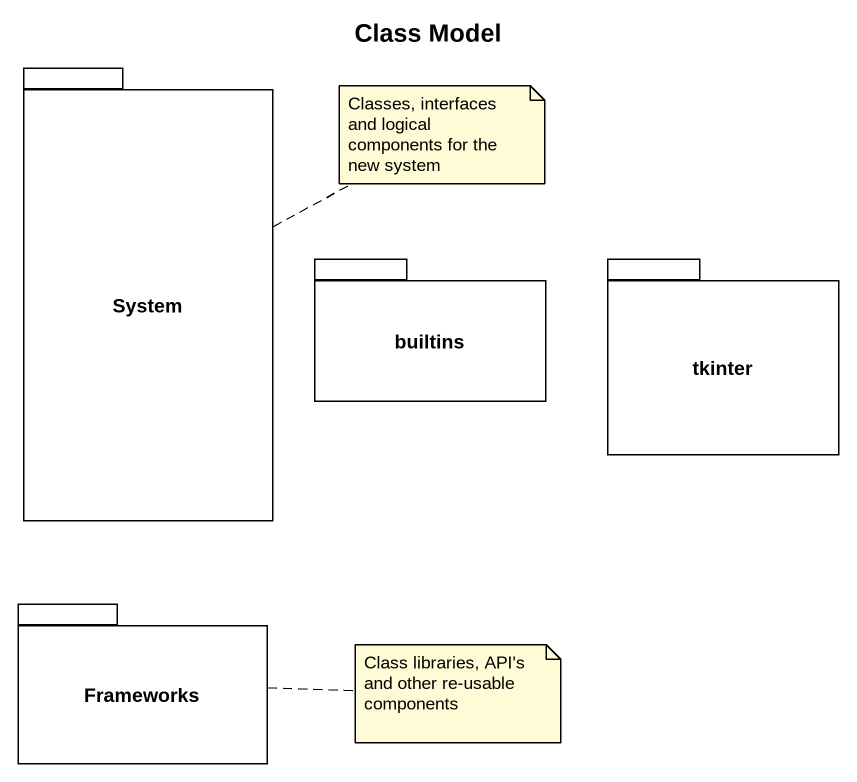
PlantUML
@startuml
title Class Model
package System {
}
package builtins {
}
package tkinter {
}
package Frameworks {
}
note right of System : Classes, interfaces and logical components for the new system
note right of Frameworks : Class libraries, API's and other re-usable components
@enduml
